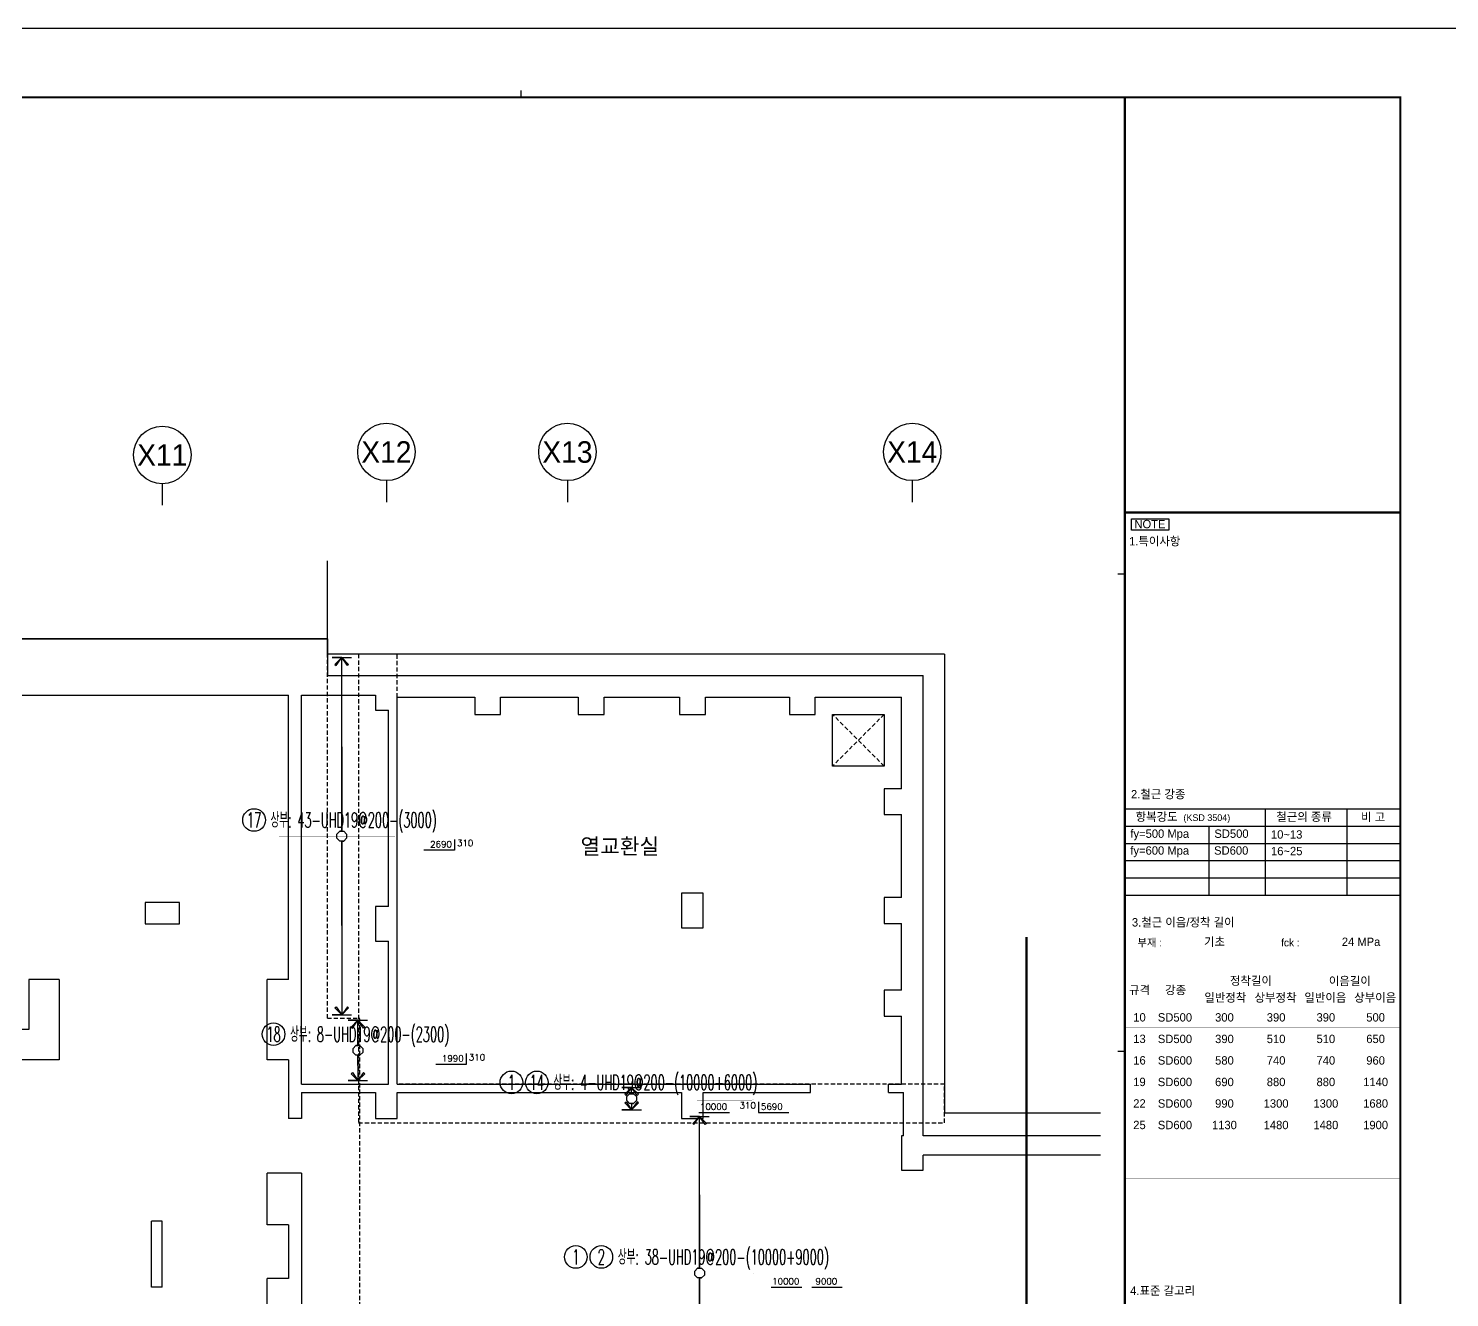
# Model space of a CAD drawing. Header units: millimetres. Extents: x 321717 to 696608, y -514806 to -16026.
# Drawn here: x 437236 to 470209, y -203884 to -174440 of the extents above; entities that cross this region are included whole.
import ezdxf
from ezdxf.enums import TextEntityAlignment as Align

# ---------------------------------------------------------------- set-up
doc = ezdxf.new("R2010")
doc.units = ezdxf.units.MM
doc.header["$LTSCALE"] = 65
doc.linetypes.add('XS-기초$0$HID', pattern=[2.3, 1.5, -0.8])
for name, color, linetype in [('BUB', 7, 'Continuous'), ('XDIM', 7, 'Continuous'), ('XREBAR', 1, 'Continuous'), ('XS-기초$0$WALL', 11, 'Continuous'), ('XS-기초$0$기초꺽임', 4, 'XS-기초$0$HID'), ('XS-기초$0$기초연단', 3, 'Continuous'), ('XS-기초$0$집수정', 21, 'Continuous'), ('XS-기초$0$하부보강', 7, 'XS-기초$0$HID'), ('XTAG', 7, 'Continuous'), ('기초꺽임', 7, 'Continuous')]:
    doc.layers.add(name, color=color, linetype=linetype)
doc.layers.add('TEXT', color=3, linetype='Continuous', lineweight=9)
doc.layers.add('XTITLE', color=22, linetype='Continuous', lineweight=0)
doc.styles.add('XRebar', font='Romans.shx', dxfattribs={"bigfont": 'whgtxt.shx'})
doc.styles.add('XRebar2', font='Romans.shx')
doc.styles.add('XRebarSheet', font='HMKMRHD.TTF')
doc.styles.add('돋움', font='malgun_0.ttf')
doc.styles.add('돋음', font='Dotum.ttf')

# ---------------------------------------------------------------- blocks, each defined once
blk = doc.blocks.new('dhs_sheet2e')
at = {"color": 7}
for p, q in [((55508.9, 57331.7), (55508.9, 57531.5)), ((73013.1, 43498.2), (72813.3, 43498.2)), ((73013.1, 36694), (81003.6, 36694)), ((77085.8, 36694), (77085.8, 34197)), ((79453.7, 36694), (79453.7, 34197)), ((73013.1, 36194.6), (81003.6, 36194.6)), ((75452.6, 36194.6), (75452.6, 34197)), ((73013.1, 35695.2), (81003.6, 35695.2)), ((73013.1, 35195.8), (81003.6, 35195.8)), ((73013.1, 34696.4), (81003.6, 34696.4)), ((73013.1, 34197), (81003.6, 34197)), ((73013.1, 29664.7), (72813.3, 29664.7))]:
    blk.add_line(p, q, dxfattribs=at)
for points in [[(84000, 0), (84000, 59329.4), (0, 59329.4), (0, 0)], [(73208.2, 45108.5), (74292.8, 45108.5), (74292.8, 44775), (73208.2, 44775)]]:
    blk.add_lwpolyline(points, close=True, dxfattribs=at)
at = {"color": 30, "const_width": 64.9}
blk.add_lwpolyline([(81003.6, 57331.7), (2996.4, 57331.7), (2996.4, 1997.6), (81003.6, 1997.6)], close=True, dxfattribs=at)
at = {"color": 30}
for points, const_width in [([(73013.1, 1997.6), (73013.1, 57331.7)], 64.9), ([(73013.1, 45291.6), (81003.6, 45291.6)], 64.9), ([(73013.1, 37482.7), (81003.6, 37482.7)], 1.25)]:
    blk.add_lwpolyline(points, dxfattribs=dict(at, const_width=const_width))
at = {"ltscale": 2, "const_width": 1.25}
for points in [[(73013.1, 36694), (73013.1, 34197)], [(81003.6, 36694), (81003.6, 34197)], [(73013.1, 33114.4), (73013.1, 32518)], [(81003.6, 32518), (81003.6, 33114.4)], [(73013.1, 31595.4), (73013.1, 23480)], [(81003.6, 23480), (81003.6, 31595.4)]]:
    blk.add_lwpolyline(points, dxfattribs=at)
at = {"color": 7, "const_width": 1.25}
for points in [[(73013.1, 33114.4), (81003.6, 33114.4)], [(75010.7, 32518), (75010.7, 33114.4)], [(77008.3, 33114.4), (77008.3, 32518)], [(79005.9, 32518), (79005.9, 33114.4)], [(73013.1, 32518), (81003.6, 32518)], [(73013.1, 31920), (81003.6, 31920)], [(73839.2, 31920), (73839.2, 23480)], [(75231.7, 31920), (75231.7, 23480)], [(78117.6, 31920), (78117.6, 23480)], [(75231.7, 31445.6), (81003.6, 31445.6)], [(76674.7, 31445.6), (76674.7, 23480)], [(79560.6, 31445.6), (79560.6, 23480)], [(73013.1, 30971.1), (81003.6, 30971.1)], [(73013.1, 30346.9), (81003.6, 30346.9)], [(73013.1, 29722.6), (81003.6, 29722.6)], [(73013.1, 29098.3), (81003.6, 29098.3)], [(73013.1, 28474.1), (81003.6, 28474.1)], [(73013.1, 27849.8), (81003.6, 27849.8)], [(73013.1, 27225.6), (81003.6, 27225.6)], [(73013.1, 26601.3), (81003.6, 26601.3)], [(73013.1, 25977.1), (81003.6, 25977.1)], [(73013.1, 25352.8), (81003.6, 25352.8)], [(73013.1, 24728.5), (81003.6, 24728.5)], [(73013.1, 24104.3), (81003.6, 24104.3)], [(73013.1, 23480), (81003.6, 23480)]]:
    blk.add_lwpolyline(points, dxfattribs=at)
at = {"color": 7, "ltscale": 2, "const_width": 1.25}
blk.add_lwpolyline([(77008.3, 32518), (77008.3, 33114.4)], dxfattribs=at)
at = {"color": 7, "style": 'XRebarSheet'}
for s, height, p in [('NOTE', 242.71, (73292, 44833.7)), ('1.특이사항', 242.71, (73135.9, 44335.3)), ('2.철근 강종', 242.71, (73193, 37000.1)), ('3.철근 이음/정착 길이', 242.711, (73219.2, 33284.8)), ('4.표준 갈고리', 242.71, (73168.2, 22602.8))]:
    blk.add_text(s, height=height, dxfattribs=at).set_placement(p)
at = {"color": 3, "style": 'XRebarSheet'}
for s, height, p in [('항복강도', 242.71, (73329, 36346.4)), ('(KSD 3504)', 194.17, (74714.3, 36344.3)), ('철근의 종류', 242.71, (77406.6, 36345.3)), ('비 고', 242.71, (79864.2, 36338.4)), ('부재 :', 220, (73378.9, 32707.9)), ('fck :', 220, (77546.2, 32707.9)), ('규격', 242.71, (73138.4, 31320.7)), ('강종', 242.71, (74182, 31320.7))]:
    blk.add_text(s, height=height, dxfattribs=at).set_placement(p)
blk = doc.blocks.new('XS-기초$0$집수정-1.2x1.2')
at = {"layer": 'XS-기초$0$집수정'}
for p, q in [((0, 0), (0, 1200)), ((0, 1200), (1200, 1200)), ((1200, 1200), (1200, 0)), ((1200, 0), (0, 0))]:
    blk.add_line(p, q, dxfattribs=at)
at = {"layer": 'XS-기초$0$집수정', "linetype": 'XS-기초$0$HID'}
for p, q in [((0, 0), (1200, 1200)), ((0, 1200), (1200, 0))]:
    blk.add_line(p, q, dxfattribs=at)
blk = doc.blocks.new('BUB')
at = {"layer": 'BUB'}
blk.add_line((0, 1500), (0, 0), dxfattribs=at)
blk.add_circle((0, 3500), 2000, dxfattribs=at)
blk = doc.blocks.new('zhstes')
at = {"layer": 'XS-기초$0$WALL', "color": 5}
for p, q in [((7655, 18775), (16480, 18775)), ((16480, 18775), (16480, 17925)), ((16480, 17925), (30300, 17925)), ((30300, 7250), (30300, 17925)), ((6755, 17475), (15580, 17475)), ((15580, 10875), (15580, 17475)), ((15880, 8450), (15880, 17475)), ((15880, 17475), (17600, 17475)), ((17600, 17475), (17600, 17125)), ((18100, 17425), (19900, 17425)), ((18100, 8450), (18100, 17425)), ((19900, 17425), (19900, 17025)), ((20500, 17425), (22300, 17425)), ((20500, 17025), (20500, 17425)), ((22300, 17425), (22300, 17025)), ((22900, 17425), (24650, 17425)), ((22900, 17025), (22900, 17425)), ((24650, 17425), (24650, 17025)), ((25250, 17425), (27200, 17425)), ((25250, 17025), (25250, 17425)), ((27200, 17425), (27200, 17025)), ((27800, 17425), (29800, 17425)), ((27800, 17025), (27800, 17425)), ((29800, 15300), (29800, 17425)), ((17600, 17125), (17900, 17125)), ((17900, 12565), (17900, 17125)), ((19900, 17025), (20500, 17025)), ((22300, 17025), (22900, 17025)), ((24650, 17025), (25250, 17025)), ((27200, 17025), (27800, 17025)), ((29800, 15300), (29400, 15300)), ((29400, 15300), (29400, 14700)), ((29400, 14700), (29800, 14700)), ((29800, 12775), (29800, 14700)), ((25200, 12875), (24700, 12875)), ((24700, 12875), (24700, 12075)), ((25200, 12075), (25200, 12875)), ((13050, 12665), (12250, 12665)), ((12250, 12665), (12250, 12165)), ((13050, 12165), (13050, 12665)), ((17900, 12565), (17600, 12565)), ((17600, 12565), (17600, 11765)), ((29800, 12775), (29400, 12775)), ((29400, 12775), (29400, 12175)), ((12250, 12165), (13050, 12165)), ((24700, 12075), (25200, 12075)), ((29400, 12175), (29800, 12175)), ((29800, 10625), (29800, 12175)), ((17600, 11765), (17900, 11765)), ((17900, 8450), (17900, 11765)), ((10255, 10875), (9555, 10875)), ((9555, 10875), (9555, 9715)), ((10255, 10875), (10255, 9015)), ((15080, 9015), (15080, 10875)), ((15580, 10875), (15080, 10875)), ((29800, 10625), (29400, 10625)), ((29400, 10625), (29400, 10025)), ((29400, 10025), (29800, 10025)), ((29800, 8450), (29800, 10025)), ((9555, 9715), (8780, 9715)), ((10255, 9015), (7305, 9015)), ((15580, 9015), (15080, 9015)), ((15580, 9015), (15580, 7650)), ((15880, 8450), (17900, 8450)), ((15880, 8250), (15880, 7650)), ((15880, 8250), (17600, 8250)), ((17600, 8250), (17600, 7650)), ((18100, 8450), (27690, 8450)), ((18100, 8250), (24700, 8250)), ((18100, 7650), (18100, 8250)), ((24700, 8250), (24700, 7650)), ((25200, 8250), (27690, 8250)), ((25200, 7650), (25200, 8250)), ((27690, 8250), (27690, 8450)), ((29500, 8450), (29800, 8450)), ((29500, 8250), (29500, 8450)), ((29500, 8250), (29850, 8250)), ((29850, 7250), (29850, 8250)), ((15880, 7650), (15580, 7650)), ((17600, 7650), (18100, 7650)), ((24700, 7650), (25200, 7650)), ((29850, 7250), (29800, 7250)), ((29800, 7250), (29800, 6450)), ((34421, 7250), (30300, 7250)), ((30300, 6450), (30300, 6800)), ((34421, 6800), (30300, 6800)), ((15880, 6380), (15080, 6380)), ((15080, 5180), (15080, 6380)), ((15880, 6380), (15880, 1450)), ((29800, 6450), (30300, 6450)), ((12400, 3735), (12400, 5270)), ((12650, 5270), (12400, 5270)), ((12650, 3735), (12650, 5270)), ((15580, 5180), (15080, 5180)), ((15580, 5180), (15580, 3935)), ((12650, 3735), (12400, 3735)), ((15080, 2735), (15080, 3935)), ((15580, 3935), (15080, 3935))]:
    blk.add_line(p, q, dxfattribs=at)
at = {"layer": 'XS-기초$0$기초꺽임'}
blk.add_lwpolyline([(17200, 18425), (17200, 7550), (30800, 7550), (30800, 8450), (18100, 8450), (18100, 18425)], close=True, dxfattribs=at)
at = {"layer": 'XS-기초$0$기초연단'}
for p, q in [((16480, 18425), (16480, 20585)), ((16480, 18775), (7655, 18775)), ((16480, 18425), (16480, 18775)), ((30800, 18425), (16480, 18425)), ((30800, 18425), (30800, 7775)), ((34421, 7775), (30800, 7775))]:
    blk.add_line(p, q, dxfattribs=at)
at = {"layer": 'XS-기초$0$기초연단', "linetype": 'XS-기초$0$HID'}
for p, q in [((16480, 9975), (16480, 18425)), ((16480, 9975), (17230, 9975)), ((17230, 0), (17230, 9975))]:
    blk.add_line(p, q, dxfattribs=at)
at = {"layer": '기초꺽임', "color": 1, "const_width": 50}
blk.add_lwpolyline([(32700, -1377), (32700, 11861)], dxfattribs=at)
at = {"layer": 'BUB', "xscale": 0.3333333333333333, "yscale": 0.3333333333333333, "zscale": 0.3333333333333333}
for p in [(17850, 21949), (22050, 21949), (30050, 21949), (12650, 21878)]:
    blk.add_blockref('BUB', p, dxfattribs=at)
at = {"layer": 'XS-기초$0$집수정', "rotation": 180}
blk.add_blockref('XS-기초$0$집수정-1.2x1.2', (29400, 17025), dxfattribs=at)
at = {"layer": 'TEXT', "style": '돋음'}
for s, p in [('X11', (12650, 23042)), ('X12', (17850, 23113)), ('X13', (22050, 23113)), ('X14', (30050, 23113))]:
    blk.add_text(s, height=500, dxfattribs=at).set_placement(p, align=Align.MIDDLE_CENTER)
at = {"layer": 'XTITLE', "color": 2, "style": '돋움'}
blk.add_text('열교환실', height=364.1, dxfattribs=at).set_placement((22353, 13964), align=Align.MIDDLE_LEFT)
blk = doc.blocks.new('*U353', base_point=(442766.2028, -192805.0108))
at = {"layer": 'XTAG', "color": 0, "linetype": 'Continuous', "ltscale": 1.17728e-311}
blk.add_circle((442470.8903, -192805.0108), 262.5, dxfattribs=at)
at = {"layer": 'XTAG', "color": 0, "linetype": 'Continuous', "ltscale": 1.17728e-311, "style": 'XRebar', "width": 0.55}
blk.add_text('17', height=350, dxfattribs=at).set_placement((442470.8903, -192805.0108), align=Align.MIDDLE_CENTER)
blk.add_text('상부: 43-UHD19@200-(3000)', height=350, dxfattribs=at).set_placement((442853.7028, -192805.0108), align=Align.MIDDLE_LEFT)
blk = doc.blocks.new('*U354', base_point=(443219.7743, -197775.0108))
at = {"layer": 'XTAG', "color": 0, "linetype": 'Continuous', "ltscale": 1.17728e-311}
blk.add_circle((442924.4618, -197775.0108), 262.5, dxfattribs=at)
at = {"layer": 'XTAG', "color": 0, "linetype": 'Continuous', "ltscale": 1.17728e-311, "style": 'XRebar', "width": 0.55}
blk.add_text('18', height=350, dxfattribs=at).set_placement((442924.4618, -197775.0108), align=Align.MIDDLE_CENTER)
blk.add_text('상부: 8-UHD19@200-(2300)', height=350, dxfattribs=at).set_placement((443307.2743, -197775.0108), align=Align.MIDDLE_LEFT)
blk = doc.blocks.new('*U360', base_point=(450824.3278, -202942.5108))
at = {"layer": 'XTAG', "color": 0, "linetype": 'Continuous', "ltscale": 1.17728e-311}
for centre in [(449938.3903, -202942.5108), (450529.0153, -202942.5108)]:
    blk.add_circle(centre, 262.5, dxfattribs=at)
at = {"layer": 'XTAG', "color": 0, "linetype": 'Continuous', "ltscale": 1.17728e-311, "style": 'XRebar', "width": 0.55}
for s, p in [('1', (449938.3903, -202942.5108)), ('2', (450529.0153, -202942.5108))]:
    blk.add_text(s, height=350, dxfattribs=at).set_placement(p, align=Align.MIDDLE_CENTER)
blk.add_text('상부: 38-UHD19@200-(10000+9000)', height=350, dxfattribs=at).set_placement((450911.8278, -202942.5108), align=Align.MIDDLE_LEFT)
blk = doc.blocks.new('*U363', base_point=(449327.8993, -198892.5108))
at = {"layer": 'XTAG', "color": 0, "linetype": 'Continuous', "ltscale": 1.17728e-311}
for centre in [(448441.9618, -198892.5108), (449032.5868, -198892.5108)]:
    blk.add_circle(centre, 262.5, dxfattribs=at)
at = {"layer": 'XTAG', "color": 0, "linetype": 'Continuous', "ltscale": 1.17728e-311, "style": 'XRebar', "width": 0.55}
for s, p in [('1', (448441.9618, -198892.5108)), ('14', (449032.5868, -198892.5108))]:
    blk.add_text(s, height=350, dxfattribs=at).set_placement(p, align=Align.MIDDLE_CENTER)
blk.add_text('상부: 4-UHD19@200-(10000+6000)', height=350, dxfattribs=at).set_placement((449415.3993, -198892.5108), align=Align.MIDDLE_LEFT)

msp = doc.modelspace()

# ---------------------------------------------------------------- linework, layer by layer
at = {"layer": 'XDIM', "color": 250, "linetype": 'Continuous', "ltscale": 2.7937e-313}
for p, q in [((446271.9, -192980), (446271.9, -192980)), ((446545.8, -197950), (446545.9, -197950)), ((452654, -199067.5), (452654, -199067.5)), ((453595.4, -199067.5), (453595.4, -199067.5)), ((454330, -203117.5), (454330, -203117.5)), ((455271.4, -203117.5), (455271.4, -203117.5))]:
    msp.add_line(p, q, dxfattribs=at)
at = {"layer": 'XDIM', "color": 4, "linetype": 'Continuous'}
for points in [[(444507.1, -191107.5), (444507.1, -193067.5), (444460.5, -193067.5), (444553.7, -193067.5), (444619.6, -193133.4), (444619.6, -193226.6), (444553.7, -193292.5), (444460.5, -193292.5), (444394.6, -193226.6), (444394.6, -193133.4), (444460.5, -193067.5), (444507.1, -193067.5), (444507.1, -191107.5), (444507.1, -191107.5), (444507.1, -189035), (444666.2, -189194.1), (444636.2, -189219.3), (444507.1, -189035), (444348, -189194.1), (444378.1, -189219.3), (444507.1, -189035), (444282.1, -189035), (444732.1, -189035)], [(444507.1, -195252.5), (444507.1, -193292.5), (444553.7, -193292.5), (444460.5, -193292.5), (444394.6, -193226.6), (444394.6, -193133.4), (444460.5, -193067.5), (444553.7, -193067.5), (444619.6, -193133.4), (444619.6, -193226.6), (444553.7, -193292.5), (444507.1, -193292.5), (444507.1, -195252.5), (444507.1, -195252.5), (444507.1, -197325), (444348, -197165.9), (444378.1, -197140.7), (444507.1, -197325), (444666.2, -197165.9), (444636.2, -197140.7), (444507.1, -197325), (444282.1, -197325), (444732.1, -197325)], [(444882.1, -197800), (444882.1, -198037.5), (444835.5, -198037.5), (444928.7, -198037.5), (444994.6, -198103.4), (444994.6, -198196.6), (444928.7, -198262.5), (444835.5, -198262.5), (444769.6, -198196.6), (444769.6, -198103.4), (444835.5, -198037.5), (444882.1, -198037.5), (444882.1, -197800), (444882.1, -197800), (444882.1, -197450), (445041.2, -197609.1), (445011.2, -197634.3), (444882.1, -197450), (444723, -197609.1), (444753.1, -197634.3), (444882.1, -197450), (444657.1, -197450), (445107.1, -197450)], [(444882.1, -198500), (444882.1, -198262.5), (444928.7, -198262.5), (444835.5, -198262.5), (444769.6, -198196.6), (444769.6, -198103.4), (444835.5, -198037.5), (444928.7, -198037.5), (444994.6, -198103.4), (444994.6, -198196.6), (444928.7, -198262.5), (444882.1, -198262.5), (444882.1, -198500), (444882.1, -198500), (444882.1, -198850), (444723, -198690.9), (444753.1, -198665.7), (444882.1, -198850), (445041.2, -198690.9), (445011.2, -198665.7), (444882.1, -198850), (444657.1, -198850), (445107.1, -198850)], [(451232.1, -199138.8), (451232.1, -199155), (451185.5, -199155), (451278.7, -199155), (451344.6, -199220.9), (451344.6, -199314.1), (451278.7, -199380), (451185.5, -199380), (451119.6, -199314.1), (451119.6, -199220.9), (451185.5, -199155), (451232.1, -199155), (451232.1, -199138.8), (451232.1, -199138.8), (451232.1, -199010), (451391.2, -199169.1), (451361.2, -199194.3), (451232.1, -199010), (451073, -199169.1), (451103.1, -199194.3), (451232.1, -199010), (451007.1, -199010), (451457.1, -199010)], [(451232.1, -199396.3), (451232.1, -199380), (451278.7, -199380), (451185.5, -199380), (451119.6, -199314.1), (451119.6, -199220.9), (451185.5, -199155), (451278.7, -199155), (451344.6, -199220.9), (451344.6, -199314.1), (451278.7, -199380), (451232.1, -199380), (451232.1, -199396.3), (451232.1, -199396.3), (451232.1, -199525), (451073, -199365.9), (451103.1, -199340.7), (451232.1, -199525), (451391.2, -199365.9), (451361.2, -199340.7), (451232.1, -199525), (451007.1, -199525), (451457.1, -199525)]]:
    msp.add_lwpolyline(points, dxfattribs=at).dxf.unprotected_set("ltscale", 0)
at = {"layer": 'XDIM', "color": 1, "linetype": 'Continuous', "ltscale": 2.7937e-313, "extrusion": (1.22465e-16, 0, -1)}
for points in [[(-447118.8, -193254.3), (-447118.8, -193505), (-446411.9, -193505)], [(-447392.8, -198224.3), (-447392.8, -198475), (-446685.8, -198475)]]:
    msp.add_lwpolyline(points, dxfattribs=at)
at = {"layer": 'XDIM', "color": 1, "linetype": 'Continuous', "ltscale": 2.7937e-313}
for points in [[(454175, -199341.8), (454175, -199592.5), (454882, -199592.5)], [(452794, -199592.5), (453500.9, -199592.5)], [(454470, -203642.5), (455176.9, -203642.5)], [(455411.4, -203642.5), (456118.3, -203642.5)]]:
    msp.add_lwpolyline(points, dxfattribs=at)
at = {"layer": 'XDIM', "color": 4, "linetype": 'Continuous', "ltscale": 7.10404e-14}
for points in [[(452807.1, -201501.3), (452807.1, -203205), (452760.5, -203205), (452853.7, -203205), (452919.6, -203270.9), (452919.6, -203364.1), (452853.7, -203430), (452760.5, -203430), (452694.6, -203364.1), (452694.6, -203270.9), (452760.5, -203205), (452807.1, -203205), (452807.1, -201501.3), (452807.1, -201501.3), (452807.1, -199685), (452966.2, -199844.1), (452936.2, -199869.3), (452807.1, -199685), (452648, -199844.1), (452678.1, -199869.3), (452807.1, -199685), (452582.1, -199685), (453032.1, -199685)], [(452807.1, -205133.8), (452807.1, -203430), (452853.7, -203430), (452760.5, -203430), (452694.6, -203364.1), (452694.6, -203270.9), (452760.5, -203205), (452853.7, -203205), (452919.6, -203270.9), (452919.6, -203364.1), (452853.7, -203430), (452807.1, -203430), (452807.1, -205133.8), (452807.1, -205133.8), (452807.1, -206950), (452648, -206790.9), (452678.1, -206765.7), (452807.1, -206950), (452966.2, -206790.9), (452936.2, -206765.7), (452807.1, -206950), (452582.1, -206950), (453032.1, -206950)]]:
    msp.add_lwpolyline(points, dxfattribs=at)
at = {"layer": 'XREBAR', "color": 31, "linetype": 'Continuous', "const_width": 1}
for points in [[(443052.1, -193180), (443052.1, -193180), (445742.1, -193180), (445742.1, -193490)], [(443752.1, -198150), (443752.1, -198150), (445742.1, -198150), (445742.1, -198460)], [(444022.1, -199267.5), (444022.1, -199267.5), (454022.1, -199267.5), (454022.1, -199267.5)], [(452752.1, -199305), (452752.1, -199305), (454022.1, -199305), (454040.9, -199300), (454054.6, -199286.3), (454059.6, -199267.5), (458442.1, -199267.5), (458442.1, -199577.5)]]:
    msp.add_lwpolyline(points, dxfattribs=at).dxf.unprotected_set("ltscale", 0)
at = {"layer": 'XREBAR', "color": 31, "linetype": 'Continuous', "ltscale": 7.10404e-14, "const_width": 1}
for points in [[(444022.1, -203317.5), (444022.1, -203317.5), (454022.1, -203317.5), (454022.1, -203317.5)], [(452592.1, -203355), (452592.1, -203355), (454022.1, -203355), (454040.9, -203350), (454054.6, -203336.3), (454059.6, -203317.5), (461592.1, -203317.5), (461592.1, -203317.5)]]:
    msp.add_lwpolyline(points, dxfattribs=at)

# ---------------------------------------------------------------- block references
at = {"color": 255, "xscale": 0.8000000006602158, "yscale": 0.8000000006602158, "zscale": 0.8000000006602158}
msp.add_blockref('dhs_sheet2e', (404263.6, -221903.7), dxfattribs=at)
at = {"layer": 'XS-기초$0$하부보강'}
msp.add_blockref('zhstes', (427692.1, -207380), dxfattribs=at)
at = {"layer": 'XTAG', "color": 31, "linetype": 'Continuous', "ltscale": 1.17728e-311}
for name, p in [('*U353', (442766.2, -192805)), ('*U354', (443219.8, -197775)), ('*U363', (449327.9, -198892.5)), ('*U360', (450824.3, -202942.5))]:
    msp.add_blockref(name, p, dxfattribs=at)

# ---------------------------------------------------------------- texts
at = {"color": 3, "style": 'XRebarSheet'}
for s, p in [('fy=500 Mpa', (462803.1, -193218.3)), ('SD500', (464752.2, -193218.5)), ('10~13', (466065.2, -193236.9)), ('fy=600 Mpa', (462802.3, -193608.9)), ('SD600', (464745.9, -193608.9)), ('16~25', (466066, -193622.6)), ('기초', (464512.5, -195727.1)), ('24 MPa', (467708.7, -195727.1))]:
    msp.add_text(s, height=194.17, dxfattribs=at).set_placement(p)
for s, p in [('정착길이', (465600.4, -196533.6)), ('이음길이', (467895.6, -196540.8)), ('일반정착', (465006.9, -196924.3)), ('상부정착', (466172.3, -196924.3)), ('일반이음', (467327.4, -196924.3)), ('상부이음', (468482.8, -196924.3)), ('10', (463014.7, -197382.6)), ('SD500', (463837.7, -197383.9)), ('300', (464985.8, -197383.9)), ('390', (466184.4, -197383.9)), ('390', (467338.7, -197383.9)), ('500', (468493.1, -197383.9)), ('13', (463014.7, -197882)), ('SD500', (463837.7, -197883.3)), ('390', (464985.8, -197883.3)), ('510', (466184.4, -197883.3)), ('510', (467338.7, -197883.3)), ('650', (468493.1, -197883.3)), ('16', (463014.7, -198381.4)), ('SD600', (463837.7, -198382.7)), ('580', (464985.8, -198382.7)), ('740', (466184.4, -198382.7)), ('740', (467338.7, -198382.7)), ('960', (468493.1, -198382.7)), ('19', (463014.7, -198880.8)), ('SD600', (463837.7, -198882.1)), ('690', (464985.8, -198882.1)), ('880', (466184.4, -198882.1)), ('880', (467338.7, -198882.1)), ('1140', (468493.1, -198882.1)), ('22', (463014.7, -199380.2)), ('SD600', (463837.7, -199381.5)), ('990', (464985.8, -199381.5)), ('1300', (466184.4, -199381.5)), ('1300', (467338.7, -199381.5)), ('1680', (468493.1, -199381.5)), ('25', (463014.7, -199879.6)), ('SD600', (463837.7, -199880.9)), ('1130', (464985.8, -199880.9)), ('1480', (466184.4, -199880.9)), ('1480', (467338.7, -199880.9)), ('1900', (468493.1, -199880.9))]:
    msp.add_text(s, height=194.17, dxfattribs=at).set_placement(p, align=Align.MIDDLE_CENTER)
at = {"layer": 'XDIM', "color": 3, "linetype": 'Continuous', "ltscale": 2.7937e-313, "style": 'XRebar2'}
for s, p in [('2690', (446809.2, -193484.5)), ('1990', (447083.1, -198454.5)), ('10000', (453132.4, -199573.3)), ('5690', (454484.7, -199572)), ('10000', (454808.4, -203623.3)), ('9000', (455749.8, -203623.3))]:
    msp.add_text(s, height=147, dxfattribs=at).set_placement(p, align=Align.BOTTOM_CENTER)
for p in [(447558.4, -193457.1), (447832.4, -198427.1), (454113.4, -199544.6)]:
    msp.add_text('310', height=147, dxfattribs=at).set_placement(p, align=Align.BOTTOM_RIGHT)

doc.saveas('drawing.dxf')
